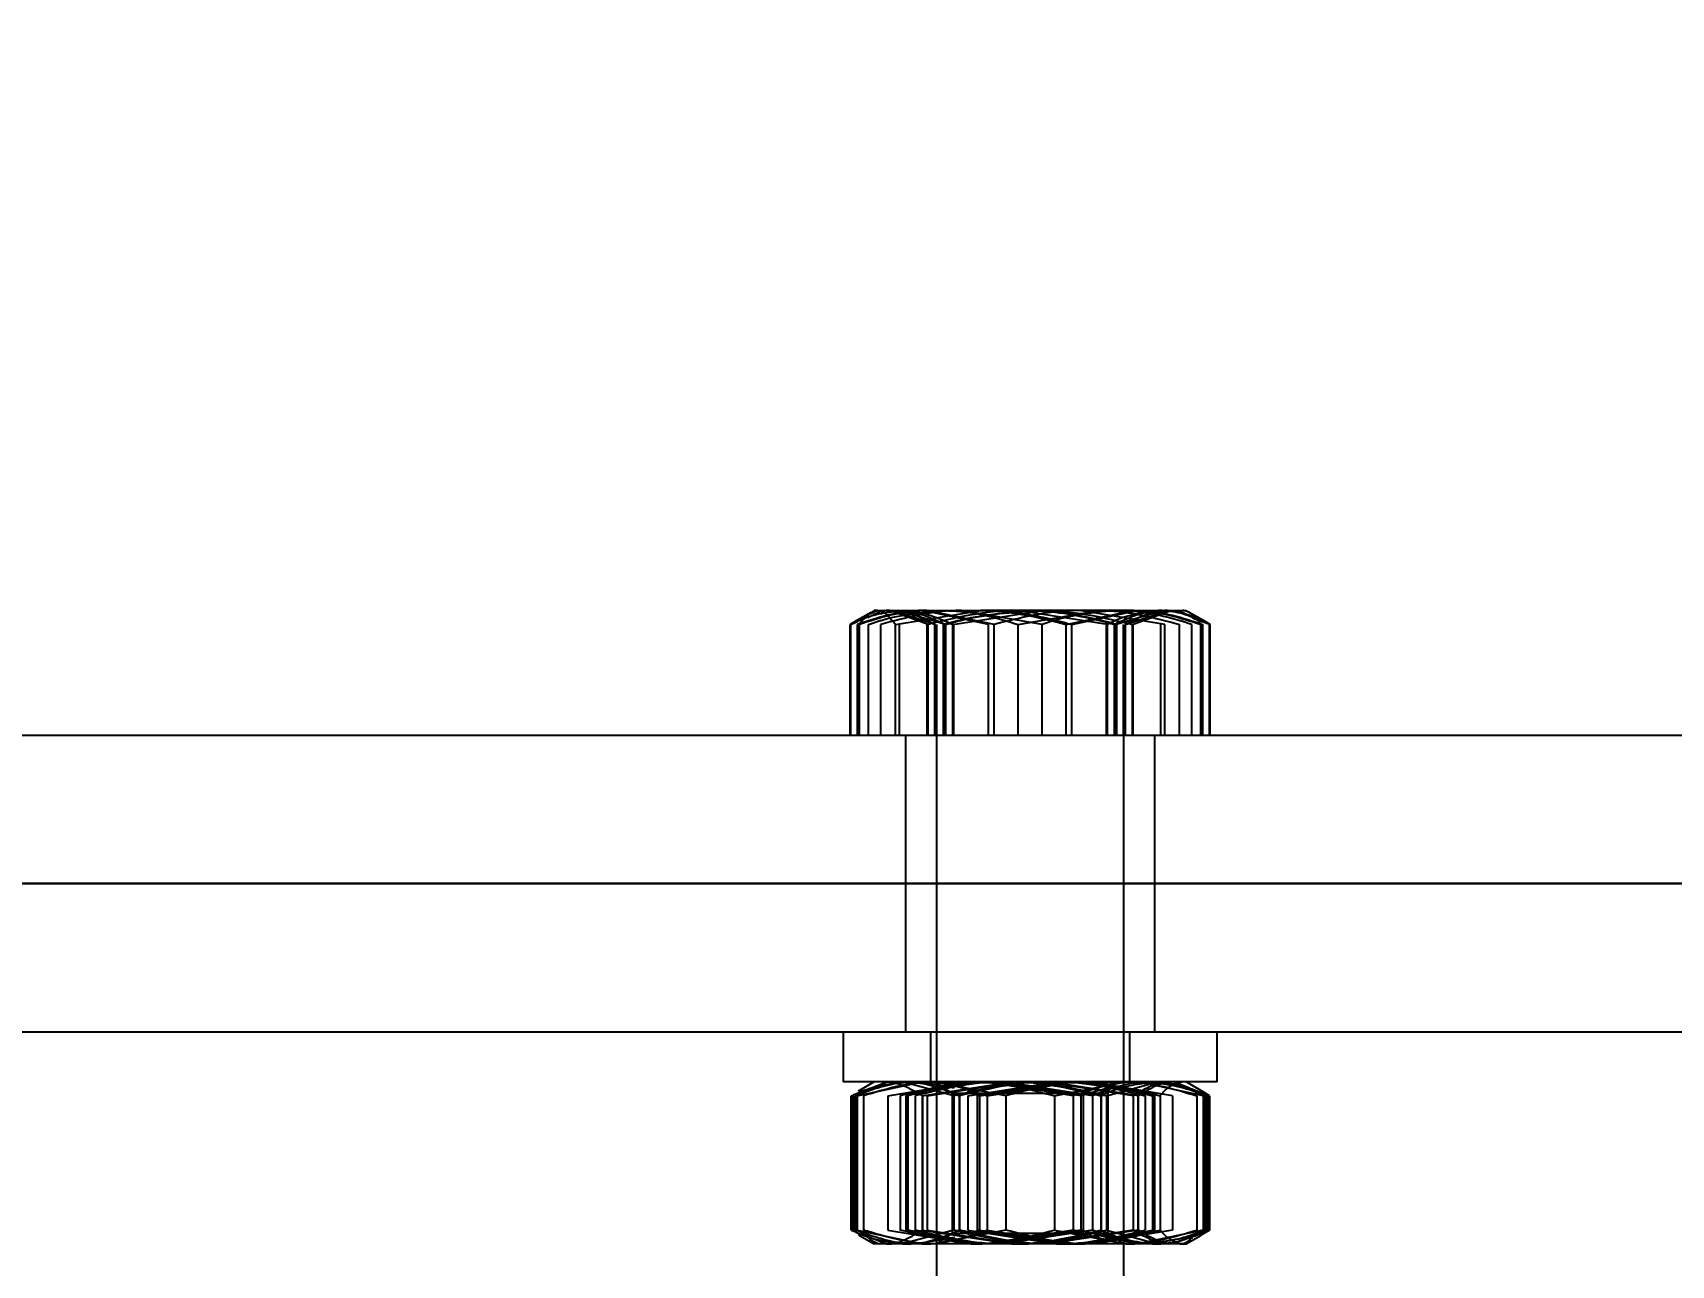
# Model space of a CAD drawing. Header units: metres. Extents: x 0 to 21025, y 0 to 14850.
# Drawn here: x 8820.4 to 8872.9, y 13274.4 to 13314 of the extents above; entities that cross this region are included whole.
import ezdxf

# ---------------------------------------------------------------- set-up
doc = ezdxf.new("R2010")
doc.units = ezdxf.units.M
doc.header["$LTSCALE"] = 25
doc.linetypes.add('HIDDEN2', pattern=[4.7625, 3.175, -1.5875])
for name, color, linetype in [('18_COTAS', 7, 'Continuous'), ('SL4', 4, 'Continuous'), ('ST1', 7, 'HIDDEN2')]:
    doc.layers.add(name, color=color, linetype=linetype)
doc.styles.add('ROMANS', font='ROMANS.SHX')
doc.dimstyles.new('25___1-25', dxfattribs={"dimscale": 25, "dimtxt": 2.5, "dimasz": 2, "dimexe": 1.5, "dimexo": 1, "dimgap": 0.5, "dimtad": 1, "dimzin": 12, "dimtxsty": 'ROMANS', "dimcen": 0, "dimclrd": 256, "dimclre": 256, "dimclrt": 3, "dimazin": 3, "dimtfac": 1, "dimtmove": 0, "dimatfit": 0, "dimfxl": 1, "dimlwd": -1, "dimlwe": -1, "dimarcsym": 0})

# ---------------------------------------------------------------- blocks, each defined once
blk = doc.blocks.new('*D14')
at = {"layer": '18_COTAS', "transparency": 16777216}
for p, q in [((8767.149, 13416.484), (9534.934, 13416.484)), ((9497.434, 11742.681), (9497.434, 13366.484)), ((8955.399, 11692.681), (9534.934, 11692.681))]:
    blk.add_line(p, q, dxfattribs=at)
for points in [[(9489.1, 13366.484), (9505.767, 13366.484), (9497.434, 13416.484)], [(9489.1, 11742.681), (9505.767, 11742.681), (9497.434, 11692.681)]]:
    blk.add_solid(points, dxfattribs=at)
at = {"layer": 'Defpoints', "color": 0, "transparency": 16777216}
for p in [(8742.149, 13416.484), (9497.434, 13416.484), (8930.399, 11692.681)]:
    blk.add_point(p, dxfattribs=at)
at = {"layer": '18_COTAS', "color": 3, "transparency": 16777216, "insert": (9447.731, 12554.582), "char_height": 62.5, "attachment_point": 5, "rotation": 90, "style": 'ROMANS'}
blk.add_mtext('1723,8', dxfattribs=at)

msp = doc.modelspace()

# ---------------------------------------------------------------- linework, layer by layer
at = {"layer": 'SL4'}
for p, q in [((8846.612, 13294.995), (8846.611, 13294.995)), ((8846.616, 13291.444), (8846.616, 13294.997)), ((8846.618, 13291.444), (8846.618, 13294.997)), ((8846.634, 13294.997), (8846.845, 13295.096)), ((8846.851, 13295.081), (8846.634, 13294.997)), ((8846.634, 13291.444), (8846.634, 13294.997)), ((8847.286, 13295.384), (8846.828, 13295.12)), ((8846.913, 13291.444), (8846.913, 13294.997)), ((8847.389, 13295.444), (8847.286, 13295.384)), ((8847.489, 13295.444), (8850.804, 13295.444)), ((8848.066, 13294.997), (8850.804, 13295.444)), ((8848.066, 13291.444), (8848.066, 13294.997)), ((8855.703, 13295.444), (8850.804, 13295.444)), ((8853.541, 13294.997), (8855.703, 13295.444)), ((8853.541, 13291.444), (8853.541, 13294.997)), ((8855.703, 13295.444), (8857.379, 13295.444)), ((8857.491, 13295.384), (8857.389, 13295.444)), ((8857.949, 13295.12), (8857.491, 13295.384)), ((8857.674, 13295.178), (8857.926, 13295.081)), ((8857.864, 13291.444), (8857.864, 13294.997)), ((8858.144, 13291.444), (8858.144, 13294.997)), ((8858.159, 13291.444), (8858.159, 13294.997)), ((8858.161, 13291.444), (8858.161, 13294.997)), ((8858.166, 13294.995), (8858.165, 13294.995)), ((8600.389, 13291.444), (8883.909, 13291.444)), ((8884.386, 13286.681), (8599.911, 13286.681)), ((8600.389, 13286.681), (8883.909, 13286.681))]:
    msp.add_line(p, q, dxfattribs=at)
for points, knots in [([(8846.913, 13294.997), (8846.952, 13295.053), (8847.14, 13295.316), (8847.335, 13295.387), (8847.489, 13295.444)], [0, 0, 0, 0, 0.211001, 1, 1, 1, 1]), ([(8847.489, 13295.444), (8847.534, 13295.439), (8847.73, 13295.418), (8847.92, 13295.18), (8848.066, 13294.997)], [0, 0, 0, 0, 0.231849, 1, 1, 1, 1]), ([(8850.804, 13295.444), (8850.868, 13295.443), (8851.793, 13295.437), (8852.699, 13295.209), (8853.541, 13294.997)], [0, 0, 0, 0, 0.070201, 1, 1, 1, 1]), ([(8855.703, 13295.444), (8855.754, 13295.443), (8856.484, 13295.437), (8857.199, 13295.209), (8857.864, 13294.997)], [0, 0, 0, 0, 0.070201, 1, 1, 1, 1]), ([(8857.864, 13294.997), (8857.718, 13295.18), (8857.528, 13295.418), (8857.333, 13295.439), (8857.288, 13295.444)], [0, 0, 0, 0, 0.768151, 1, 1, 1, 1])]:
    msp.add_open_spline(points, degree=3, knots=knots, dxfattribs=at)
at = {"layer": 'ST1'}
for p, q in [((8846.828, 13295.12), (8846.612, 13294.995)), ((8846.619, 13291.444), (8846.619, 13294.997)), ((8846.636, 13291.444), (8846.636, 13294.997)), ((8846.855, 13291.444), (8846.855, 13294.997)), ((8847.205, 13291.444), (8847.205, 13294.997)), ((8847.489, 13295.444), (8847.389, 13295.444)), ((8847.595, 13291.444), (8847.595, 13294.997)), ((8849.112, 13294.997), (8847.873, 13295.444)), ((8849.326, 13294.997), (8847.973, 13295.444)), ((8849.668, 13294.997), (8848.143, 13295.444)), ((8848.195, 13291.444), (8848.195, 13294.997)), ((8851.049, 13294.997), (8848.952, 13295.444)), ((8851.236, 13294.997), (8849.074, 13295.444)), ((8849.088, 13291.444), (8849.088, 13294.997)), ((8849.112, 13291.444), (8849.112, 13294.997)), ((8849.326, 13291.444), (8849.326, 13294.997)), ((8849.339, 13291.444), (8849.339, 13294.997)), ((8849.397, 13291.444), (8849.397, 13294.997)), ((8849.607, 13291.444), (8849.607, 13294.997)), ((8849.668, 13291.444), (8849.668, 13294.997)), ((8849.681, 13291.444), (8849.681, 13294.997)), ((8849.91, 13294.997), (8852.788, 13295.444)), ((8849.91, 13291.444), (8849.91, 13294.997)), ((8849.936, 13291.444), (8849.936, 13294.997)), ((8852.778, 13294.997), (8850.186, 13295.444)), ((8851.049, 13291.444), (8851.049, 13294.997)), ((8851.236, 13291.444), (8851.236, 13294.997)), ((8854.867, 13294.997), (8851.989, 13295.444)), ((8851.999, 13294.997), (8854.591, 13295.444)), ((8851.999, 13291.444), (8851.999, 13294.997)), ((8852.778, 13291.444), (8852.778, 13294.997)), ((8853.729, 13294.997), (8855.825, 13295.444)), ((8853.729, 13291.444), (8853.729, 13294.997)), ((8856.711, 13294.997), (8853.974, 13295.444)), ((8854.841, 13291.444), (8854.841, 13294.997)), ((8854.867, 13291.444), (8854.867, 13294.997)), ((8855.096, 13291.444), (8855.096, 13294.997)), ((8855.11, 13294.997), (8856.634, 13295.444)), ((8855.11, 13291.444), (8855.11, 13294.997)), ((8855.17, 13291.444), (8855.17, 13294.997)), ((8855.38, 13291.444), (8855.38, 13294.997)), ((8855.438, 13291.444), (8855.438, 13294.997)), ((8855.451, 13294.997), (8856.805, 13295.444)), ((8855.451, 13291.444), (8855.451, 13294.997)), ((8855.666, 13294.997), (8856.905, 13295.444)), ((8855.666, 13291.444), (8855.666, 13294.997)), ((8855.689, 13291.444), (8855.689, 13294.997)), ((8856.582, 13291.444), (8856.582, 13294.997)), ((8856.711, 13291.444), (8856.711, 13294.997)), ((8857.183, 13291.444), (8857.183, 13294.997)), ((8857.572, 13291.444), (8857.572, 13294.997)), ((8857.922, 13291.444), (8857.922, 13294.997)), ((8858.165, 13294.995), (8857.949, 13295.12)), ((8858.159, 13294.997), (8858.059, 13295.03)), ((8858.141, 13291.444), (8858.141, 13294.997)), ((8858.158, 13291.444), (8858.158, 13294.997)), ((8848.389, 13291.444), (8848.389, 13286.681)), ((8849.389, 13291.444), (8849.389, 13266.998)), ((8855.389, 13266.998), (8855.389, 13291.444)), ((8856.389, 13286.681), (8856.389, 13291.444)), ((8848.389, 13286.681), (8848.389, 13281.919)), ((8856.389, 13281.919), (8856.389, 13286.681)), ((8877.389, 13281.919), (8811.914, 13281.919)), ((8846.389, 13281.919), (8846.389, 13280.319)), ((8849.189, 13281.919), (8849.189, 13280.319)), ((8855.589, 13280.319), (8855.589, 13281.919)), ((8858.389, 13280.319), (8858.389, 13281.919)), ((8855.447, 13280.319), (8846.389, 13280.319)), ((8846.845, 13279.872), (8848.93, 13280.319)), ((8847.389, 13280.319), (8846.915, 13280.045)), ((8846.948, 13279.987), (8847.792, 13280.319)), ((8847.825, 13279.872), (8850.498, 13280.319)), ((8849.942, 13279.872), (8848.289, 13280.319)), ((8849.965, 13280.113), (8848.772, 13280.319)), ((8848.927, 13279.872), (8851.793, 13280.319)), ((8849.083, 13279.872), (8851.959, 13280.319)), ((8851.607, 13279.872), (8849.325, 13280.319)), ((8849.389, 13280.319), (8849.389, 13280.293)), ((8855.389, 13280.293), (8849.389, 13280.293)), ((8849.389, 13280.293), (8849.889, 13279.943)), ((8850.392, 13279.872), (8853.237, 13280.319)), ((8850.686, 13279.872), (8853.5, 13280.319)), ((8850.766, 13279.872), (8853.571, 13280.319)), ((8853.763, 13279.872), (8850.991, 13280.319)), ((8851.014, 13279.872), (8853.786, 13280.319)), ((8854.011, 13279.872), (8851.206, 13280.319)), ((8854.091, 13279.872), (8851.277, 13280.319)), ((8854.386, 13279.872), (8851.541, 13280.319)), ((8855.695, 13279.872), (8852.819, 13280.319)), ((8855.85, 13279.872), (8852.984, 13280.319)), ((8853.17, 13279.872), (8855.452, 13280.319)), ((8856.952, 13279.872), (8854.279, 13280.319)), ((8854.835, 13279.872), (8856.488, 13280.319)), ((8855.389, 13280.293), (8855.389, 13280.319)), ((8858.389, 13280.319), (8855.447, 13280.319)), ((8856.005, 13280.319), (8855.593, 13280.292)), ((8857.932, 13279.872), (8855.848, 13280.319)), ((8857.503, 13280.115), (8856.985, 13280.319)), ((8857.862, 13280.045), (8857.389, 13280.319)), ((8846.636, 13279.872), (8846.636, 13275.565)), ((8846.655, 13279.872), (8846.655, 13275.565)), ((8846.656, 13279.872), (8846.656, 13275.565)), ((8846.699, 13279.872), (8846.699, 13275.565)), ((8846.76, 13279.872), (8846.76, 13275.565)), ((8846.779, 13279.872), (8846.779, 13275.565)), ((8846.845, 13279.872), (8846.845, 13275.565)), ((8846.915, 13280.045), (8846.869, 13280.019)), ((8847.044, 13279.872), (8847.044, 13275.565)), ((8847.825, 13279.872), (8847.825, 13275.565)), ((8848.22, 13279.872), (8848.22, 13275.565)), ((8848.401, 13279.872), (8848.401, 13275.565)), ((8848.462, 13279.872), (8848.462, 13275.565)), ((8848.696, 13279.872), (8848.696, 13275.565)), ((8848.927, 13279.872), (8848.927, 13275.565)), ((8848.931, 13279.872), (8848.931, 13275.565)), ((8849.083, 13279.872), (8849.083, 13275.565)), ((8854.389, 13279.943), (8849.889, 13279.943)), ((8849.889, 13279.943), (8849.889, 13275.469)), ((8849.942, 13279.872), (8849.942, 13275.565)), ((8850.113, 13279.872), (8850.113, 13275.565)), ((8850.117, 13279.872), (8850.117, 13275.565)), ((8850.766, 13279.872), (8850.377, 13280.018)), ((8850.392, 13279.872), (8850.392, 13275.565)), ((8850.686, 13279.872), (8850.686, 13275.565)), ((8850.766, 13279.872), (8850.766, 13275.565)), ((8851.014, 13279.872), (8851.014, 13275.565)), ((8851.607, 13279.872), (8851.607, 13275.565)), ((8853.17, 13279.872), (8853.17, 13275.565)), ((8853.763, 13279.872), (8853.763, 13275.565)), ((8855.066, 13280.171), (8854.011, 13279.872)), ((8854.011, 13279.872), (8854.011, 13275.565)), ((8854.091, 13279.872), (8854.091, 13275.565)), ((8854.386, 13279.872), (8854.386, 13275.565)), ((8854.889, 13279.943), (8854.389, 13279.943)), ((8854.66, 13279.872), (8854.66, 13275.565)), ((8854.665, 13279.872), (8854.665, 13275.565)), ((8854.835, 13279.872), (8854.835, 13275.565)), ((8854.889, 13275.469), (8854.889, 13279.943)), ((8855.695, 13279.872), (8855.695, 13275.565)), ((8855.846, 13279.872), (8855.846, 13275.565)), ((8855.85, 13279.872), (8855.85, 13275.565)), ((8856.081, 13279.872), (8856.081, 13275.565)), ((8856.315, 13279.872), (8856.315, 13275.565)), ((8856.376, 13279.872), (8856.376, 13275.565)), ((8856.558, 13279.872), (8856.558, 13275.565)), ((8856.952, 13279.872), (8856.952, 13275.565)), ((8857.733, 13279.872), (8857.733, 13275.565)), ((8858.121, 13279.872), (8857.829, 13279.987)), ((8857.908, 13280.019), (8857.862, 13280.045)), ((8858.141, 13279.872), (8857.889, 13280.027)), ((8857.932, 13279.872), (8857.932, 13275.565)), ((8857.998, 13279.872), (8857.998, 13275.565)), ((8858.018, 13279.872), (8858.018, 13275.565)), ((8858.078, 13279.872), (8858.078, 13275.565)), ((8858.121, 13279.872), (8858.121, 13275.565)), ((8858.122, 13279.872), (8858.122, 13275.565)), ((8858.141, 13279.872), (8858.141, 13275.565)), ((8846.845, 13275.565), (8848.93, 13275.119)), ((8847.825, 13275.565), (8850.498, 13275.119)), ((8849.942, 13275.565), (8848.289, 13275.119)), ((8848.927, 13275.565), (8851.793, 13275.119)), ((8849.083, 13275.565), (8851.959, 13275.119)), ((8851.607, 13275.565), (8849.325, 13275.119)), ((8850.766, 13275.565), (8850.377, 13275.419)), ((8850.392, 13275.565), (8853.237, 13275.119)), ((8850.686, 13275.565), (8853.5, 13275.119)), ((8850.766, 13275.565), (8853.571, 13275.119)), ((8853.763, 13275.565), (8850.991, 13275.119)), ((8851.014, 13275.565), (8853.786, 13275.119)), ((8854.011, 13275.565), (8851.206, 13275.119)), ((8854.091, 13275.565), (8851.277, 13275.119)), ((8854.386, 13275.565), (8851.541, 13275.119)), ((8855.695, 13275.565), (8852.819, 13275.119)), ((8855.85, 13275.565), (8852.984, 13275.119)), ((8853.17, 13275.565), (8855.452, 13275.119)), ((8855.066, 13275.267), (8854.011, 13275.565)), ((8856.952, 13275.565), (8854.279, 13275.119)), ((8854.835, 13275.565), (8856.488, 13275.119)), ((8857.932, 13275.565), (8855.848, 13275.119)), ((8858.121, 13275.565), (8857.829, 13275.45)), ((8858.141, 13275.565), (8857.889, 13275.411)), ((8846.869, 13275.419), (8846.915, 13275.392)), ((8846.915, 13275.392), (8847.389, 13275.119)), ((8846.948, 13275.45), (8847.792, 13275.119)), ((8847.247, 13275.262), (8847.532, 13275.119)), ((8847.435, 13275.119), (8847.328, 13275.154)), ((8847.435, 13275.119), (8847.389, 13275.119)), ((8847.792, 13275.119), (8847.389, 13275.119)), ((8851.793, 13275.119), (8847.792, 13275.119)), ((8849.965, 13275.325), (8848.772, 13275.119)), ((8849.889, 13275.469), (8849.389, 13275.119)), ((8849.889, 13275.469), (8854.889, 13275.469)), ((8856.39, 13275.119), (8851.793, 13275.119)), ((8855.389, 13275.119), (8854.889, 13275.469)), ((8856.005, 13275.119), (8855.593, 13275.146)), ((8857.389, 13275.119), (8856.39, 13275.119)), ((8857.503, 13275.322), (8856.985, 13275.119)), ((8857.343, 13275.119), (8857.389, 13275.119)), ((8857.389, 13275.119), (8857.862, 13275.392)), ((8857.862, 13275.392), (8857.908, 13275.419))]:
    msp.add_line(p, q, dxfattribs=at)
for points, knots in [([(8846.845, 13295.096), (8846.888, 13295.116), (8847.351, 13295.338), (8847.834, 13295.393), (8848.272, 13295.444)], [0, 0, 0, 0, 0.090929, 1, 1, 1, 1]), ([(8848.952, 13295.444), (8848.902, 13295.443), (8848.194, 13295.437), (8847.5, 13295.209), (8846.855, 13294.997)], [0, 0, 0, 0, 0.070201, 1, 1, 1, 1]), ([(8849.074, 13295.444), (8849.023, 13295.443), (8848.293, 13295.437), (8847.578, 13295.209), (8846.913, 13294.997)], [0, 0, 0, 0, 0.070201, 1, 1, 1, 1]), ([(8847.873, 13295.444), (8847.843, 13295.444), (8847.609, 13295.442), (8847.379, 13295.317), (8847.178, 13295.207)], [0, 0, 0, 0, 0.12524, 1, 1, 1, 1]), ([(8847.205, 13294.997), (8847.37, 13295.053), (8848.151, 13295.316), (8848.962, 13295.387), (8849.602, 13295.444)], [0, 0, 0, 0, 0.211001, 1, 1, 1, 1]), ([(8850.186, 13295.444), (8850.125, 13295.443), (8849.25, 13295.437), (8848.392, 13295.209), (8847.595, 13294.997)], [0, 0, 0, 0, 0.0702006, 1, 1, 1, 1]), ([(8847.979, 13295.444), (8848.011, 13295.443), (8848.47, 13295.437), (8848.921, 13295.209), (8849.339, 13294.997)], [0, 0, 0, 0, 0.070201, 1, 1, 1, 1]), ([(8848.15, 13295.444), (8848.186, 13295.443), (8848.703, 13295.437), (8849.21, 13295.209), (8849.681, 13294.997)], [0, 0, 0, 0, 0.070201, 1, 1, 1, 1]), ([(8848.272, 13295.444), (8848.401, 13295.439), (8848.955, 13295.418), (8849.495, 13295.18), (8849.91, 13294.997)], [0, 0, 0, 0, 0.231849, 1, 1, 1, 1]), ([(8851.989, 13295.444), (8851.921, 13295.443), (8850.949, 13295.437), (8849.997, 13295.209), (8849.112, 13294.997)], [0, 0, 0, 0, 0.070201, 1, 1, 1, 1]), ([(8849.602, 13295.444), (8849.79, 13295.439), (8850.602, 13295.418), (8851.392, 13295.18), (8851.999, 13294.997)], [0, 0, 0, 0, 0.231849, 1, 1, 1, 1]), ([(8849.607, 13294.997), (8849.806, 13295.053), (8850.745, 13295.316), (8851.723, 13295.387), (8852.494, 13295.444)], [0, 0, 0, 0, 0.2110008, 1, 1, 1, 1]), ([(8849.681, 13294.997), (8849.879, 13295.053), (8850.818, 13295.316), (8851.795, 13295.387), (8852.566, 13295.444)], [0, 0, 0, 0, 0.2110008, 1, 1, 1, 1]), ([(8850.962, 13295.444), (8851.179, 13295.439), (8852.115, 13295.418), (8853.028, 13295.18), (8853.729, 13294.997)], [0, 0, 0, 0, 0.231849, 1, 1, 1, 1]), ([(8853.974, 13295.444), (8853.909, 13295.443), (8852.984, 13295.437), (8852.078, 13295.209), (8851.236, 13294.997)], [0, 0, 0, 0, 0.070201, 1, 1, 1, 1]), ([(8855.096, 13294.997), (8854.365, 13295.18), (8853.414, 13295.418), (8852.438, 13295.439), (8852.211, 13295.444)], [0, 0, 0, 0, 0.7681507, 1, 1, 1, 1]), ([(8852.224, 13295.444), (8852.451, 13295.439), (8853.427, 13295.418), (8854.379, 13295.18), (8855.11, 13294.997)], [0, 0, 0, 0, 0.231849, 1, 1, 1, 1]), ([(8855.17, 13294.997), (8854.439, 13295.18), (8853.487, 13295.418), (8852.51, 13295.439), (8852.284, 13295.444)], [0, 0, 0, 0, 0.768151, 1, 1, 1, 1]), ([(8855.175, 13295.444), (8854.534, 13295.387), (8853.723, 13295.316), (8852.942, 13295.053), (8852.778, 13294.997)], [0, 0, 0, 0, 0.7889992, 1, 1, 1, 1]), ([(8852.788, 13295.444), (8852.856, 13295.443), (8853.828, 13295.437), (8854.78, 13295.209), (8855.666, 13294.997)], [0, 0, 0, 0, 0.070201, 1, 1, 1, 1]), ([(8854.591, 13295.444), (8854.652, 13295.443), (8855.528, 13295.437), (8856.385, 13295.209), (8857.183, 13294.997)], [0, 0, 0, 0, 0.0702006, 1, 1, 1, 1]), ([(8856.505, 13295.444), (8856.067, 13295.387), (8855.513, 13295.316), (8854.979, 13295.053), (8854.867, 13294.997)], [0, 0, 0, 0, 0.788999, 1, 1, 1, 1]), ([(8856.627, 13295.444), (8856.591, 13295.443), (8856.074, 13295.437), (8855.567, 13295.209), (8855.096, 13294.997)], [0, 0, 0, 0, 0.070201, 1, 1, 1, 1]), ([(8857.572, 13294.997), (8856.964, 13295.18), (8856.174, 13295.418), (8855.363, 13295.439), (8855.175, 13295.444)], [0, 0, 0, 0, 0.768151, 1, 1, 1, 1]), ([(8856.798, 13295.444), (8856.766, 13295.443), (8856.307, 13295.437), (8855.857, 13295.209), (8855.438, 13294.997)], [0, 0, 0, 0, 0.070201, 1, 1, 1, 1]), ([(8855.825, 13295.444), (8855.875, 13295.443), (8856.583, 13295.437), (8857.277, 13295.209), (8857.922, 13294.997)], [0, 0, 0, 0, 0.070201, 1, 1, 1, 1]), ([(8858.144, 13294.997), (8857.728, 13295.18), (8857.188, 13295.418), (8856.634, 13295.439), (8856.505, 13295.444)], [0, 0, 0, 0, 0.768151, 1, 1, 1, 1]), ([(8856.805, 13295.444), (8856.837, 13295.443), (8857.258, 13295.438), (8857.67, 13295.228), (8858.051, 13295.035)], [0, 0, 0, 0, 0.076259, 1, 1, 1, 1]), ([(8856.905, 13295.444), (8856.934, 13295.443), (8857.194, 13295.441), (8857.448, 13295.302), (8857.674, 13295.178)], [0, 0, 0, 0, 0.113094, 1, 1, 1, 1]), ([(8846.656, 13279.872), (8846.801, 13279.94), (8847.366, 13280.201), (8847.952, 13280.269), (8848.387, 13280.319)], [0, 0, 0, 0, 0.257551, 1, 1, 1, 1]), ([(8848.772, 13280.319), (8848.591, 13280.312), (8847.916, 13280.287), (8847.259, 13280.048), (8846.779, 13279.872)], [0, 0, 0, 0, 0.268634, 1, 1, 1, 1]), ([(8849.325, 13280.319), (8849.271, 13280.318), (8848.501, 13280.312), (8847.746, 13280.084), (8847.044, 13279.872)], [0, 0, 0, 0, 0.070201, 1, 1, 1, 1]), ([(8847.792, 13280.319), (8847.819, 13280.318), (8848.202, 13280.312), (8848.578, 13280.084), (8848.927, 13279.872)], [0, 0, 0, 0, 0.070201, 1, 1, 1, 1]), ([(8850.991, 13280.319), (8850.926, 13280.318), (8849.99, 13280.312), (8849.072, 13280.084), (8848.22, 13279.872)], [0, 0, 0, 0, 0.070201, 1, 1, 1, 1]), ([(8848.387, 13280.319), (8848.544, 13280.312), (8849.13, 13280.287), (8849.7, 13280.048), (8850.117, 13279.872)], [0, 0, 0, 0, 0.268634, 1, 1, 1, 1]), ([(8851.206, 13280.319), (8851.14, 13280.318), (8850.193, 13280.312), (8849.264, 13280.084), (8848.401, 13279.872)], [0, 0, 0, 0, 0.070201, 1, 1, 1, 1]), ([(8851.277, 13280.319), (8851.21, 13280.318), (8850.26, 13280.312), (8849.328, 13280.084), (8848.462, 13279.872)], [0, 0, 0, 0, 0.070201, 1, 1, 1, 1]), ([(8851.541, 13280.319), (8851.473, 13280.318), (8850.512, 13280.312), (8849.571, 13280.084), (8848.696, 13279.872)], [0, 0, 0, 0, 0.070201, 1, 1, 1, 1]), ([(8848.93, 13280.319), (8848.979, 13280.318), (8849.683, 13280.312), (8850.373, 13280.084), (8851.014, 13279.872)], [0, 0, 0, 0, 0.070201, 1, 1, 1, 1]), ([(8852.819, 13280.319), (8852.75, 13280.318), (8851.779, 13280.312), (8850.827, 13280.084), (8849.942, 13279.872)], [0, 0, 0, 0, 0.070201, 1, 1, 1, 1]), ([(8852.984, 13280.319), (8852.916, 13280.318), (8851.948, 13280.312), (8850.999, 13280.084), (8850.117, 13279.872)], [0, 0, 0, 0, 0.070201, 1, 1, 1, 1]), ([(8850.498, 13280.319), (8850.561, 13280.318), (8851.464, 13280.312), (8852.348, 13280.084), (8853.17, 13279.872)], [0, 0, 0, 0, 0.070201, 1, 1, 1, 1]), ([(8854.279, 13280.319), (8854.216, 13280.318), (8853.314, 13280.312), (8852.429, 13280.084), (8851.607, 13279.872)], [0, 0, 0, 0, 0.070201, 1, 1, 1, 1]), ([(8851.793, 13280.319), (8851.861, 13280.318), (8852.829, 13280.312), (8853.778, 13280.084), (8854.66, 13279.872)], [0, 0, 0, 0, 0.070201, 1, 1, 1, 1]), ([(8851.959, 13280.319), (8852.027, 13280.318), (8852.998, 13280.312), (8853.95, 13280.084), (8854.835, 13279.872)], [0, 0, 0, 0, 0.070201, 1, 1, 1, 1]), ([(8853.237, 13280.319), (8853.304, 13280.318), (8854.265, 13280.312), (8855.206, 13280.084), (8856.081, 13279.872)], [0, 0, 0, 0, 0.070201, 1, 1, 1, 1]), ([(8853.5, 13280.319), (8853.567, 13280.318), (8854.518, 13280.312), (8855.449, 13280.084), (8856.315, 13279.872)], [0, 0, 0, 0, 0.070201, 1, 1, 1, 1]), ([(8853.571, 13280.319), (8853.637, 13280.318), (8854.585, 13280.312), (8855.513, 13280.084), (8856.376, 13279.872)], [0, 0, 0, 0, 0.070201, 1, 1, 1, 1]), ([(8855.848, 13280.319), (8855.798, 13280.318), (8855.094, 13280.312), (8854.404, 13280.084), (8853.763, 13279.872)], [0, 0, 0, 0, 0.070201, 1, 1, 1, 1]), ([(8853.786, 13280.319), (8853.852, 13280.318), (8854.788, 13280.312), (8855.705, 13280.084), (8856.558, 13279.872)], [0, 0, 0, 0, 0.070201, 1, 1, 1, 1]), ([(8856.232, 13280.319), (8856.064, 13280.312), (8855.439, 13280.287), (8854.831, 13280.048), (8854.386, 13279.872)], [0, 0, 0, 0, 0.268634, 1, 1, 1, 1]), ([(8854.66, 13279.872), (8854.805, 13279.94), (8855.369, 13280.201), (8855.955, 13280.269), (8856.39, 13280.319)], [0, 0, 0, 0, 0.257551, 1, 1, 1, 1]), ([(8855.452, 13280.319), (8855.506, 13280.318), (8856.276, 13280.312), (8857.031, 13280.084), (8857.733, 13279.872)], [0, 0, 0, 0, 0.070201, 1, 1, 1, 1]), ([(8856.918, 13280.319), (8856.806, 13280.312), (8856.392, 13280.287), (8855.989, 13280.048), (8855.695, 13279.872)], [0, 0, 0, 0, 0.268634, 1, 1, 1, 1]), ([(8856.985, 13280.319), (8856.959, 13280.318), (8856.575, 13280.312), (8856.199, 13280.084), (8855.85, 13279.872)], [0, 0, 0, 0, 0.070201, 1, 1, 1, 1]), ([(8857.998, 13279.872), (8857.831, 13279.94), (8857.181, 13280.201), (8856.506, 13280.269), (8856.005, 13280.319)], [0, 0, 0, 0, 0.257551, 1, 1, 1, 1]), ([(8858.018, 13279.872), (8857.853, 13279.94), (8857.213, 13280.201), (8856.548, 13280.269), (8856.054, 13280.319)], [0, 0, 0, 0, 0.257551, 1, 1, 1, 1]), ([(8856.39, 13280.319), (8856.548, 13280.312), (8857.134, 13280.287), (8857.704, 13280.048), (8858.121, 13279.872)], [0, 0, 0, 0, 0.268634, 1, 1, 1, 1]), ([(8856.558, 13279.872), (8856.615, 13279.94), (8856.839, 13280.201), (8857.072, 13280.269), (8857.245, 13280.319)], [0, 0, 0, 0, 0.2575513, 1, 1, 1, 1]), ([(8846.656, 13275.565), (8846.801, 13275.498), (8847.366, 13275.236), (8847.952, 13275.169), (8848.387, 13275.119)], [0, 0, 0, 0, 0.257551, 1, 1, 1, 1]), ([(8848.772, 13275.119), (8848.591, 13275.125), (8847.916, 13275.15), (8847.259, 13275.39), (8846.779, 13275.565)], [0, 0, 0, 0, 0.268634, 1, 1, 1, 1]), ([(8849.325, 13275.119), (8849.271, 13275.119), (8848.501, 13275.125), (8847.746, 13275.353), (8847.044, 13275.565)], [0, 0, 0, 0, 0.070201, 1, 1, 1, 1]), ([(8847.792, 13275.119), (8847.819, 13275.119), (8848.202, 13275.125), (8848.578, 13275.353), (8848.927, 13275.565)], [0, 0, 0, 0, 0.070201, 1, 1, 1, 1]), ([(8850.991, 13275.119), (8850.926, 13275.119), (8849.99, 13275.125), (8849.072, 13275.353), (8848.22, 13275.565)], [0, 0, 0, 0, 0.070201, 1, 1, 1, 1]), ([(8848.387, 13275.119), (8848.544, 13275.125), (8849.13, 13275.15), (8849.7, 13275.39), (8850.117, 13275.565)], [0, 0, 0, 0, 0.2686336, 1, 1, 1, 1]), ([(8851.206, 13275.119), (8851.14, 13275.119), (8850.193, 13275.125), (8849.264, 13275.353), (8848.401, 13275.565)], [0, 0, 0, 0, 0.070201, 1, 1, 1, 1]), ([(8851.277, 13275.119), (8851.21, 13275.119), (8850.26, 13275.125), (8849.328, 13275.353), (8848.462, 13275.565)], [0, 0, 0, 0, 0.0702006, 1, 1, 1, 1]), ([(8851.541, 13275.119), (8851.473, 13275.119), (8850.512, 13275.125), (8849.571, 13275.353), (8848.696, 13275.565)], [0, 0, 0, 0, 0.070201, 1, 1, 1, 1]), ([(8848.93, 13275.119), (8848.979, 13275.119), (8849.683, 13275.125), (8850.373, 13275.353), (8851.014, 13275.565)], [0, 0, 0, 0, 0.070201, 1, 1, 1, 1]), ([(8852.819, 13275.119), (8852.75, 13275.119), (8851.779, 13275.125), (8850.827, 13275.353), (8849.942, 13275.565)], [0, 0, 0, 0, 0.070201, 1, 1, 1, 1]), ([(8852.984, 13275.119), (8852.916, 13275.119), (8851.948, 13275.125), (8850.999, 13275.353), (8850.117, 13275.565)], [0, 0, 0, 0, 0.070201, 1, 1, 1, 1]), ([(8850.498, 13275.119), (8850.561, 13275.119), (8851.464, 13275.125), (8852.348, 13275.353), (8853.17, 13275.565)], [0, 0, 0, 0, 0.070201, 1, 1, 1, 1]), ([(8854.279, 13275.119), (8854.216, 13275.119), (8853.314, 13275.125), (8852.429, 13275.353), (8851.607, 13275.565)], [0, 0, 0, 0, 0.070201, 1, 1, 1, 1]), ([(8851.793, 13275.119), (8851.861, 13275.119), (8852.829, 13275.125), (8853.778, 13275.353), (8854.66, 13275.565)], [0, 0, 0, 0, 0.070201, 1, 1, 1, 1]), ([(8851.959, 13275.119), (8852.027, 13275.119), (8852.998, 13275.125), (8853.95, 13275.353), (8854.835, 13275.565)], [0, 0, 0, 0, 0.070201, 1, 1, 1, 1]), ([(8853.237, 13275.119), (8853.304, 13275.119), (8854.265, 13275.125), (8855.206, 13275.353), (8856.081, 13275.565)], [0, 0, 0, 0, 0.070201, 1, 1, 1, 1]), ([(8853.5, 13275.119), (8853.567, 13275.119), (8854.518, 13275.125), (8855.449, 13275.353), (8856.315, 13275.565)], [0, 0, 0, 0, 0.070201, 1, 1, 1, 1]), ([(8853.571, 13275.119), (8853.637, 13275.119), (8854.585, 13275.125), (8855.513, 13275.353), (8856.376, 13275.565)], [0, 0, 0, 0, 0.070201, 1, 1, 1, 1]), ([(8855.848, 13275.119), (8855.798, 13275.119), (8855.094, 13275.125), (8854.404, 13275.353), (8853.763, 13275.565)], [0, 0, 0, 0, 0.070201, 1, 1, 1, 1]), ([(8853.786, 13275.119), (8853.852, 13275.119), (8854.788, 13275.125), (8855.705, 13275.353), (8856.558, 13275.565)], [0, 0, 0, 0, 0.070201, 1, 1, 1, 1]), ([(8856.232, 13275.119), (8856.064, 13275.125), (8855.439, 13275.15), (8854.831, 13275.39), (8854.386, 13275.565)], [0, 0, 0, 0, 0.268634, 1, 1, 1, 1]), ([(8854.66, 13275.565), (8854.805, 13275.498), (8855.369, 13275.236), (8855.955, 13275.169), (8856.39, 13275.119)], [0, 0, 0, 0, 0.257551, 1, 1, 1, 1]), ([(8855.452, 13275.119), (8855.506, 13275.119), (8856.276, 13275.125), (8857.031, 13275.353), (8857.733, 13275.565)], [0, 0, 0, 0, 0.070201, 1, 1, 1, 1]), ([(8856.918, 13275.119), (8856.806, 13275.125), (8856.392, 13275.15), (8855.989, 13275.39), (8855.695, 13275.565)], [0, 0, 0, 0, 0.268634, 1, 1, 1, 1]), ([(8856.985, 13275.119), (8856.959, 13275.119), (8856.575, 13275.125), (8856.199, 13275.353), (8855.85, 13275.565)], [0, 0, 0, 0, 0.070201, 1, 1, 1, 1]), ([(8857.998, 13275.565), (8857.831, 13275.498), (8857.181, 13275.236), (8856.506, 13275.169), (8856.005, 13275.119)], [0, 0, 0, 0, 0.257551, 1, 1, 1, 1]), ([(8858.018, 13275.565), (8857.853, 13275.498), (8857.213, 13275.236), (8856.548, 13275.169), (8856.054, 13275.119)], [0, 0, 0, 0, 0.257551, 1, 1, 1, 1]), ([(8856.39, 13275.119), (8856.548, 13275.125), (8857.134, 13275.15), (8857.704, 13275.39), (8858.121, 13275.565)], [0, 0, 0, 0, 0.268634, 1, 1, 1, 1]), ([(8856.558, 13275.565), (8856.615, 13275.498), (8856.839, 13275.236), (8857.072, 13275.169), (8857.245, 13275.119)], [0, 0, 0, 0, 0.257551, 1, 1, 1, 1]), ([(8847.59, 13275.119), (8847.571, 13275.119), (8847.432, 13275.119), (8847.296, 13275.232), (8847.179, 13275.33)], [0, 0, 0, 0, 0.138552, 1, 1, 1, 1]), ([(8857.187, 13275.119), (8857.206, 13275.119), (8857.345, 13275.119), (8857.481, 13275.232), (8857.598, 13275.33)], [0, 0, 0, 0, 0.138552, 1, 1, 1, 1]), ([(8857.245, 13275.119), (8857.308, 13275.118), (8857.403, 13275.117), (8857.497, 13275.204), (8857.529, 13275.234)], [0, 0, 0, 0, 0.65343, 1, 1, 1, 1])]:
    msp.add_open_spline(points, degree=3, knots=knots, dxfattribs=at)

# ---------------------------------------------------------------- dimensions: what is measured, and where the dimension line sits
at = {"layer": '18_COTAS'}
dim = msp.add_linear_dim(base=(9497.434, 13416.484), p1=(8930.399, 11692.681), p2=(8742.149, 13416.484), angle=90, dimstyle='25___1-25', dxfattribs=at)
dim.commit()
dim.dimension.update_dxf_attribs({"geometry": '*D14', "text_midpoint": (9447.731, 12554.582)})

doc.saveas('drawing.dxf')
